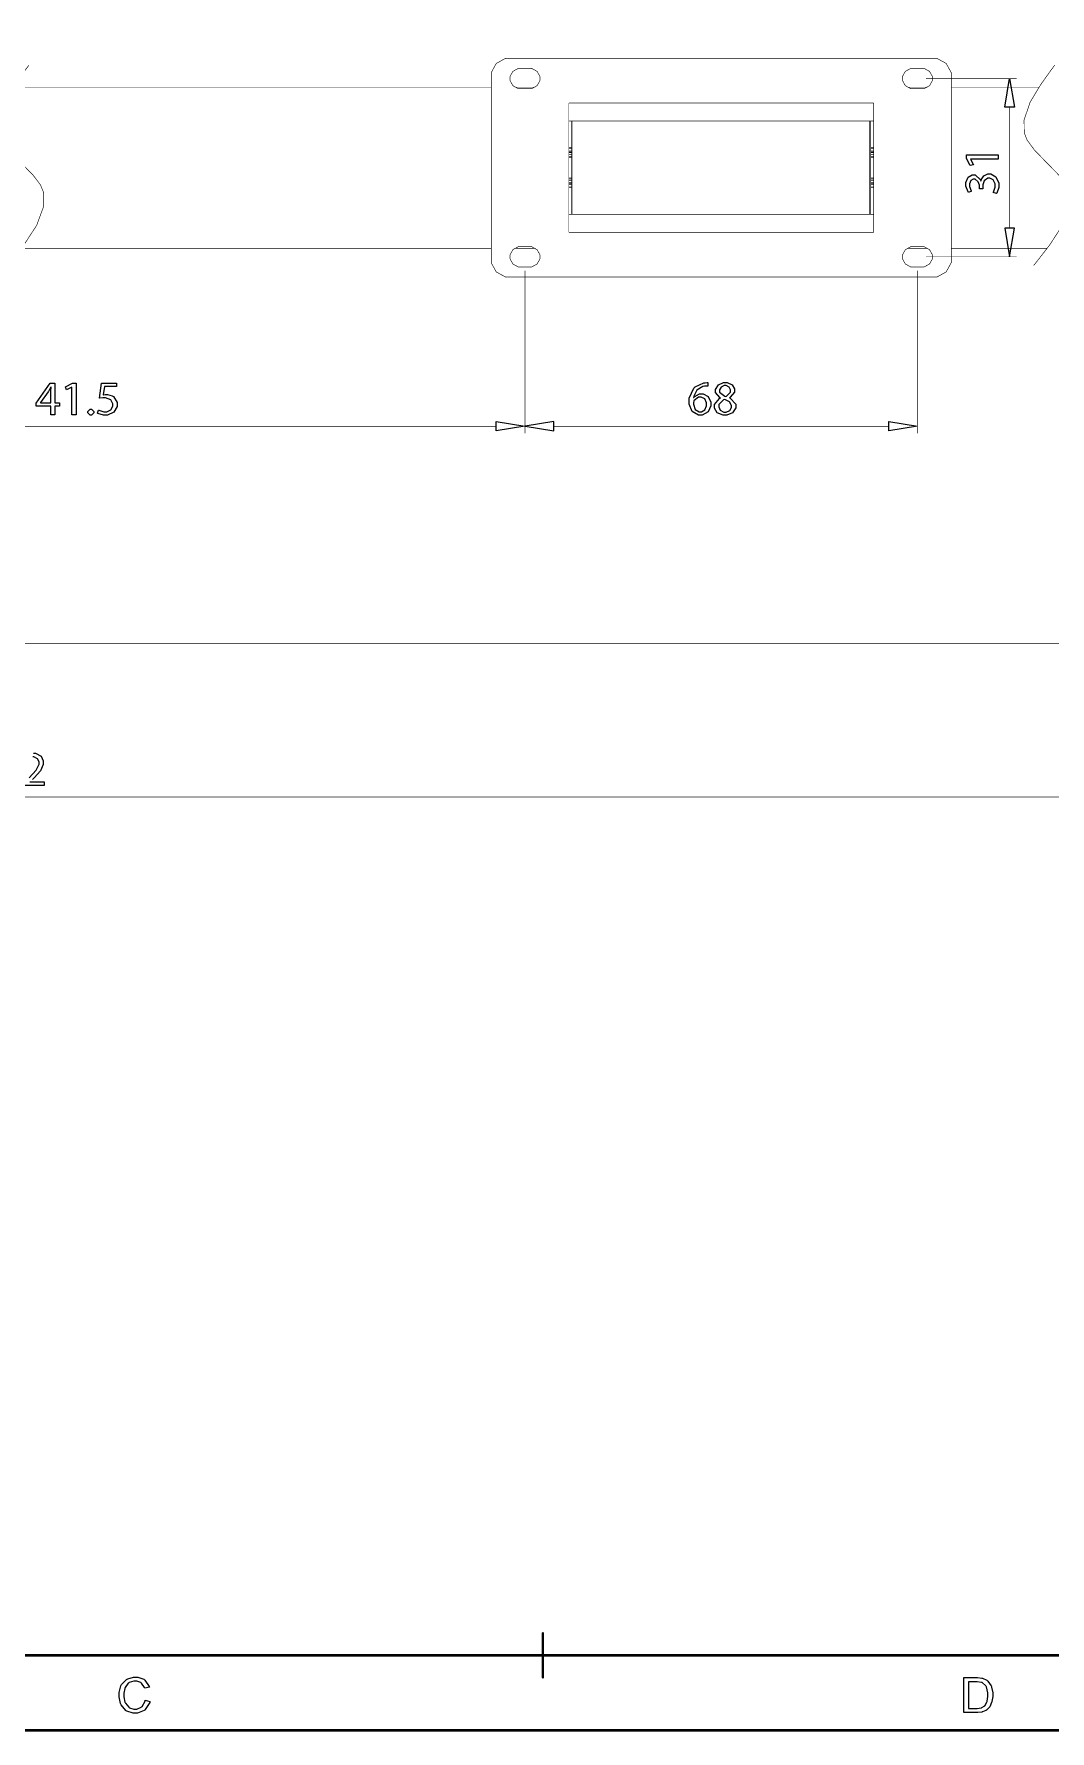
# Model space of a CAD drawing. Extents: x 0.54 to 10.46, y 0.74 to 7.76.
# Drawn here: x 5.391 to 7.657, y 0.739 to 4.523 of the extents above; entities that cross this region are included whole.
import ezdxf

# ---------------------------------------------------------------- set-up
doc = ezdxf.new("R2010")
doc.units = 0
doc.layers.get('0').update_dxf_attribs({"linetype": 'CONTINUOUS'})

msp = doc.modelspace()

# ---------------------------------------------------------------- linework, layer by layer
at = {"color": 0}
for points in [[(10.4631, 0.73899), (0.53689, 0.73899), (0.53646, 0.73899), (0.53516, 0.74029), (0.53516, 0.74072), (0.53516, 7.75928), (0.53516, 7.75971), (0.53646, 7.76101), (0.53689, 7.76101), (10.4631, 7.76101), (10.4635, 7.76101), (10.4648, 7.75971), (10.4648, 7.75928), (10.4648, 0.74072), (10.4648, 0.74029), (10.4635, 0.73899), (10.4631, 0.73899)], [(0.53863, 0.74246), (10.4614, 0.74246), (10.4614, 7.75754), (0.53863, 7.75754), (0.53863, 0.74246)], [(10.296, 0.90609), (0.87115, 0.90609), (0.87071, 0.90609), (0.86941, 0.90739), (0.86941, 0.90782), (0.86941, 7.59218), (0.86941, 7.59261), (0.87071, 7.59392), (0.87115, 7.59392), (10.296, 7.59392), (10.2964, 7.59392), (10.2977, 7.59261), (10.2977, 7.59218), (10.2977, 0.90782), (10.2977, 0.90739), (10.2964, 0.90609), (10.296, 0.90609)], [(0.87289, 0.90956), (10.2943, 0.90956), (10.2943, 7.59044), (0.87289, 7.59044), (0.87289, 0.90956)], [(6.52604, 0.85704), (6.52582, 0.85704), (6.52533, 0.85759), (6.52533, 0.85775), (6.52533, 0.95801), (6.52533, 0.95817), (6.52582, 0.95866), (6.52604, 0.95866), (6.52621, 0.95866), (6.52675, 0.95817), (6.52675, 0.95801), (6.52675, 0.85775), (6.52675, 0.85759), (6.52621, 0.85704), (6.52604, 0.85704)], [(5.63921, 0.80756), (5.64953, 0.80496), (5.64899, 0.80284), (5.63926, 0.78673), (5.63786, 0.78559), (5.63644, 0.78451), (5.62207, 0.77892), (5.61729, 0.77892), (5.61214, 0.77892), (5.59814, 0.78326), (5.59685, 0.78407), (5.59549, 0.78494), (5.5855, 0.79731), (5.58485, 0.79888), (5.58415, 0.80051), (5.58074, 0.815), (5.58074, 0.81977), (5.58074, 0.82509), (5.58453, 0.83952), (5.58535, 0.84098), (5.5861, 0.8425), (5.59711, 0.85395), (5.59858, 0.85471), (5.59999, 0.85552), (5.61307, 0.85943), (5.61746, 0.85943), (5.62235, 0.85943), (5.63574, 0.85449), (5.6371, 0.85346), (5.6384, 0.85249), (5.64768, 0.83854), (5.64822, 0.83675), (5.63807, 0.83436), (5.63758, 0.83578), (5.63103, 0.84608), (5.63021, 0.84673), (5.62935, 0.84739), (5.62022, 0.85059), (5.61724, 0.85059), (5.6135, 0.85059), (5.60325, 0.84706), (5.60226, 0.8463), (5.60124, 0.84559), (5.59418, 0.83599), (5.59381, 0.83474), (5.59337, 0.83355), (5.59136, 0.8233), (5.59136, 0.81982), (5.59136, 0.81548), (5.59375, 0.80371), (5.59424, 0.80246), (5.59467, 0.80127), (5.60221, 0.79205), (5.60325, 0.7914), (5.60422, 0.7908), (5.61333, 0.78776), (5.61643, 0.78776), (5.62007, 0.78776), (5.63004, 0.79194), (5.63108, 0.79275), (5.63206, 0.79362), (5.63883, 0.80593), (5.63921, 0.80756)], [(7.465, 0.78027), (7.465, 0.85807), (7.49181, 0.85807), (7.49528, 0.85807), (7.50489, 0.85721), (7.50569, 0.85699), (7.50678, 0.85677), (7.51628, 0.85211), (7.51708, 0.8514), (7.51812, 0.85053), (7.52576, 0.83946), (7.52632, 0.83811), (7.52681, 0.83675), (7.52935, 0.82389), (7.52935, 0.81961), (7.52935, 0.8157), (7.52761, 0.80501), (7.52729, 0.80387), (7.52692, 0.80273), (7.52251, 0.79329), (7.52197, 0.79253), (7.52143, 0.79183), (7.51551, 0.78592), (7.51492, 0.78548), (7.51426, 0.7851), (7.50646, 0.78179), (7.50558, 0.78158), (7.50467, 0.78136), (7.49599, 0.78027), (7.49311, 0.78027), (7.465, 0.78027)], [(7.47532, 0.78944), (7.49192, 0.78944), (7.4949, 0.78944), (7.50325, 0.79069), (7.50401, 0.79091), (7.50472, 0.79118), (7.51053, 0.79449), (7.51096, 0.79492), (7.51156, 0.79557), (7.51633, 0.80371), (7.51671, 0.80474), (7.51704, 0.80577), (7.51878, 0.8163), (7.51878, 0.81977), (7.51878, 0.82449), (7.5154, 0.83746), (7.51476, 0.83854), (7.51406, 0.83963), (7.50592, 0.84695), (7.50499, 0.84733), (7.50429, 0.8476), (7.49479, 0.8489), (7.49164, 0.8489), (7.47532, 0.8489), (7.47532, 0.78944)]]:
    msp.add_lwpolyline(points, close=True, dxfattribs=at)
at = {"color": 0, "const_width": 0.00139}
for points in [[(6.44922, 4.46832), (6.44239, 4.46832), (6.42199, 4.45703), (6.41075, 4.43664), (6.41075, 4.42979)], [(7.39828, 4.46832), (6.44922, 4.46832)], [(7.43674, 4.42985), (7.43674, 4.43668), (7.42546, 4.45708), (7.40506, 4.46832), (7.39828, 4.46832)], [(6.41075, 4.01942), (6.41075, 4.42985)], [(6.47488, 4.44586), (6.47086, 4.44586), (6.45899, 4.43929), (6.45242, 4.4274), (6.45242, 4.42339), (6.45242, 4.41943), (6.45899, 4.40756), (6.47086, 4.40099), (6.47488, 4.40099)], [(6.49729, 4.44586), (6.47488, 4.44586)], [(6.49729, 4.40099), (6.50125, 4.40099), (6.51313, 4.40756), (6.51975, 4.41943), (6.51975, 4.42339), (6.51975, 4.4274), (6.51313, 4.43929), (6.50125, 4.44586), (6.49729, 4.44586)], [(7.35021, 4.44586), (7.34619, 4.44586), (7.33431, 4.43929), (7.32775, 4.4274), (7.32775, 4.42339), (7.32775, 4.41943), (7.33431, 4.40756), (7.34619, 4.40099), (7.35021, 4.40099)], [(7.37261, 4.44586), (7.35021, 4.44586)], [(7.37261, 4.40099), (7.37657, 4.40099), (7.38846, 4.40756), (7.39507, 4.41943), (7.39507, 4.42339), (7.39507, 4.4274), (7.38846, 4.43929), (7.37657, 4.44586), (7.37261, 4.44586)], [(7.43674, 4.01942), (7.43674, 4.42985)], [(6.41075, 4.40419), (5.34457, 4.40419)], [(6.5089, 4.40419), (6.46332, 4.40419)], [(6.47488, 4.40099), (6.49729, 4.40099)], [(7.38417, 4.40419), (7.33865, 4.40419)], [(7.35021, 4.40099), (7.37261, 4.40099)], [(7.63249, 4.40419), (7.43674, 4.40419)], [(6.58388, 4.08062), (6.58388, 4.3686)], [(6.58388, 4.3686), (7.26361, 4.3686)], [(7.26361, 4.08062), (7.26361, 4.3686)], [(7.26361, 4.32844), (6.58388, 4.32844)], [(6.59028, 4.12076), (6.59028, 4.32844)], [(7.25722, 4.32844), (7.25722, 4.12076)], [(6.58388, 4.26953), (6.59028, 4.26953)], [(7.25722, 4.26953), (7.26361, 4.26953)], [(6.59028, 4.17974), (6.58388, 4.17974)], [(7.26361, 4.17974), (7.25722, 4.17974)], [(6.58388, 4.12076), (7.26361, 4.12076)], [(6.47488, 4.04829), (6.47086, 4.04829), (6.45899, 4.04172), (6.45242, 4.02983), (6.45242, 4.02582), (6.45242, 4.02186), (6.45899, 4.00999), (6.47086, 4.00342), (6.47488, 4.00342)], [(6.49729, 4.04829), (6.47488, 4.04829)], [(6.49729, 4.00336), (6.50125, 4.00336), (6.51313, 4.00999), (6.51975, 4.02186), (6.51975, 4.02582), (6.51975, 4.02983), (6.51313, 4.04172), (6.50125, 4.04829), (6.49729, 4.04829)], [(6.58388, 4.08062), (7.26361, 4.08062)], [(7.35021, 4.04829), (7.34619, 4.04829), (7.33431, 4.04172), (7.32775, 4.02983), (7.32775, 4.02582), (7.32775, 4.02186), (7.33431, 4.00999), (7.34619, 4.00342), (7.35021, 4.00342)], [(7.37261, 4.04829), (7.35021, 4.04829)], [(7.37261, 4.00336), (7.37657, 4.00336), (7.38846, 4.00999), (7.39507, 4.02186), (7.39507, 4.02582), (7.39507, 4.02983), (7.38846, 4.04172), (7.37657, 4.04829), (7.37261, 4.04829)], [(5.36307, 4.04508), (6.41075, 4.04508)], [(6.41075, 4.01942), (6.41075, 4.01264), (6.42199, 3.99224), (6.44239, 3.98096), (6.44922, 3.98096)], [(6.46332, 4.04508), (6.50885, 4.04508)], [(7.33865, 4.04508), (7.38417, 4.04508)], [(7.39828, 3.98096), (7.40506, 3.98096), (7.42546, 3.99224), (7.43674, 4.01264), (7.43674, 4.01942)], [(7.43674, 4.04508), (7.65099, 4.04508)], [(7.39828, 3.98096), (6.44922, 3.98096)], [(6.47488, 4.00336), (6.49729, 4.00336)], [(7.35021, 4.00336), (7.37261, 4.00336)]]:
    msp.add_lwpolyline(points, dxfattribs=at)
at = {"color": 6, "const_width": 0.00139}
for points in [[(5.37956, 4.45296), (5.37185, 4.44271), (5.34939, 4.41135), (5.32482, 4.37056), (5.31142, 4.33132), (5.31158, 4.30279), (5.31478, 4.29449), (5.31787, 4.28646), (5.33371, 4.26476), (5.36128, 4.23628), (5.389, 4.2079), (5.40528, 4.18642), (5.40864, 4.17839), (5.41233, 4.1696), (5.4126, 4.13857), (5.39686, 4.09603), (5.36806, 4.05176), (5.34164, 4.01774), (5.33268, 4.00651)], [(7.66749, 4.45296), (7.65978, 4.44271), (7.63732, 4.41135), (7.61274, 4.37056), (7.59933, 4.33132), (7.59956, 4.30279), (7.60275, 4.29449), (7.60585, 4.28646), (7.62169, 4.26476), (7.64919, 4.23628), (7.67697, 4.2079), (7.69319, 4.18642), (7.69656, 4.17839), (7.70025, 4.1696), (7.70053, 4.13857), (7.68479, 4.09603), (7.65597, 4.05176), (7.62956, 4.01774), (7.62061, 4.00651)]]:
    msp.add_lwpolyline(points, dxfattribs=at)
at = {"color": 9, "const_width": 0.00139}
for points in [[(7.37261, 4.42339), (7.37261, 4.42339)], [(7.567, 4.42339), (7.567, 4.42339)], [(7.37261, 4.02582), (7.37261, 4.02582)], [(6.48606, 4.00336), (6.48606, 4.00336)], [(6.48606, 4.00336), (6.48606, 4.00336)], [(7.36143, 4.00336), (7.36143, 4.00336)], [(6.48606, 3.64822), (6.48606, 3.64822)], [(7.36143, 3.64822), (7.36143, 3.64822)]]:
    msp.add_lwpolyline(points, close=True, dxfattribs=at)
for points in [[(7.38064, 4.42339), (7.58301, 4.42339)], [(7.567, 4.08996), (7.567, 4.35926)], [(7.38064, 4.02582), (7.58301, 4.02582)], [(6.48606, 3.99539), (6.48606, 3.63222)], [(6.48606, 3.99539), (6.48606, 3.63222)], [(7.36143, 3.99539), (7.36143, 3.63222)], [(4.58469, 3.64822), (6.42199, 3.64822)], [(6.55018, 3.64822), (7.29725, 3.64822)], [(8.54682, 3.16411), (1.98167, 3.16411)], [(1.98167, 2.82146), (8.71485, 2.82146)]]:
    msp.add_lwpolyline(points, dxfattribs=at)
at = {"color": 9}
for points in [[(7.55632, 4.35926), (7.567, 4.42339), (7.57769, 4.35926), (7.55632, 4.35926)], [(7.4796, 4.24376), (7.4796, 4.24354), (7.48628, 4.23128), (7.47894, 4.22939), (7.47071, 4.24485), (7.47071, 4.25299), (7.54135, 4.25299), (7.54135, 4.24376), (7.4796, 4.24376)], [(7.53039, 4.16954), (7.53082, 4.17025), (7.53483, 4.18147), (7.53483, 4.18517), (7.53483, 4.18837), (7.53017, 4.19786), (7.52263, 4.20122), (7.52115, 4.20117), (7.51867, 4.20117), (7.51031, 4.19547), (7.507, 4.18604), (7.507, 4.18289), (7.507, 4.17757), (7.49983, 4.17757), (7.49983, 4.18289), (7.49983, 4.18554), (7.49696, 4.19342), (7.49013, 4.19868), (7.48785, 4.19868), (7.48594, 4.19868), (7.48042, 4.19581), (7.47721, 4.18864), (7.47721, 4.18625), (7.47721, 4.18272), (7.48133, 4.1729), (7.48188, 4.17215), (7.47493, 4.16965), (7.47424, 4.17057), (7.46951, 4.18375), (7.46951, 4.1881), (7.46951, 4.19194), (7.47467, 4.20344), (7.4834, 4.20833), (7.48633, 4.20833), (7.49046, 4.20833), (7.50217, 4.19749), (7.50299, 4.19526), (7.50319, 4.19526), (7.50364, 4.19749), (7.50922, 4.20643), (7.51833, 4.21104), (7.52138, 4.21104), (7.52507, 4.21104), (7.53618, 4.20454), (7.54258, 4.19011), (7.54258, 4.18528), (7.54258, 4.18072), (7.53831, 4.16781), (7.53776, 4.16694), (7.53039, 4.16954)], [(7.55632, 4.08996), (7.567, 4.02582), (7.57769, 4.08996), (7.55632, 4.08996)], [(5.42865, 3.67389), (5.42865, 3.69308), (5.39583, 3.69308), (5.39583, 3.69943), (5.42736, 3.74451), (5.43767, 3.74451), (5.43767, 3.70063), (5.4476, 3.70063), (5.4476, 3.69308), (5.43767, 3.69308), (5.43767, 3.67389), (5.42865, 3.67389)], [(5.42865, 3.70063), (5.42865, 3.72418), (5.42865, 3.727), (5.42893, 3.73438), (5.42899, 3.73529), (5.42865, 3.73529), (5.42811, 3.73426), (5.42329, 3.72569), (5.42279, 3.72488), (5.40549, 3.70085), (5.40549, 3.70063), (5.42865, 3.70063)], [(5.47558, 3.73562), (5.47537, 3.73562), (5.46311, 3.729), (5.46126, 3.73628), (5.47667, 3.74451), (5.48486, 3.74451), (5.48486, 3.67389), (5.47558, 3.67389), (5.47558, 3.73562)], [(5.57531, 3.73649), (5.54833, 3.73649), (5.54557, 3.71832), (5.54596, 3.71837), (5.55003, 3.71881), (5.55138, 3.71881), (5.55518, 3.71881), (5.56549, 3.71565), (5.56657, 3.71496), (5.56793, 3.71419), (5.57671, 3.70117), (5.57671, 3.69683), (5.57671, 3.69254), (5.56928, 3.67958), (5.55512, 3.67269), (5.5504, 3.67269), (5.54596, 3.67269), (5.53358, 3.67649), (5.53276, 3.67703), (5.53515, 3.68431), (5.53586, 3.68386), (5.54665, 3.68039), (5.55029, 3.68039), (5.55322, 3.68039), (5.56201, 3.68451), (5.567, 3.69293), (5.567, 3.69569), (5.56694, 3.69803), (5.56207, 3.70697), (5.55051, 3.71137), (5.54671, 3.71137), (5.54422, 3.71137), (5.53754, 3.71072), (5.53689, 3.71061), (5.54144, 3.74451), (5.57531, 3.74451), (5.57531, 3.73649)], [(6.89382, 3.73779), (6.89333, 3.73785), (6.88732, 3.73747), (6.88667, 3.73736), (6.88292, 3.73676), (6.86936, 3.72825), (6.86247, 3.71517), (6.86208, 3.71224), (6.86247, 3.71224), (6.86328, 3.71338), (6.87543, 3.72043), (6.8795, 3.72043), (6.88331, 3.72043), (6.89481, 3.71419), (6.90082, 3.70176), (6.90082, 3.6976), (6.90082, 3.69331), (6.89453, 3.68028), (6.88162, 3.67269), (6.87733, 3.67269), (6.87278, 3.67269), (6.85915, 3.68088), (6.85232, 3.69732), (6.85232, 3.70281), (6.85232, 3.71078), (6.86253, 3.73292), (6.86426, 3.73465), (6.86572, 3.73611), (6.88465, 3.74479), (6.88688, 3.74507), (6.88758, 3.74517), (6.89225, 3.74561), (6.89382, 3.74561), (6.89382, 3.73779)], [(6.89111, 3.69706), (6.89111, 3.70003), (6.8871, 3.70893), (6.87918, 3.71322), (6.87657, 3.71322), (6.87315, 3.71322), (6.8635, 3.70583), (6.8629, 3.70454), (6.86274, 3.70426), (6.86182, 3.70133), (6.86182, 3.70031), (6.86182, 3.69743), (6.86589, 3.68582), (6.87446, 3.68007), (6.87733, 3.68007), (6.87983, 3.68007), (6.88732, 3.68479), (6.89111, 3.69401), (6.89111, 3.69706)], [(6.90842, 3.69185), (6.90842, 3.69656), (6.92025, 3.70979), (6.92242, 3.71072), (6.92231, 3.71104), (6.92036, 3.71197), (6.91114, 3.72319), (6.91114, 3.72694), (6.91114, 3.73036), (6.91737, 3.74056), (6.9291, 3.74576), (6.933, 3.74576), (6.93679, 3.74576), (6.94835, 3.7404), (6.9535, 3.73139), (6.9535, 3.72835), (6.9535, 3.72424), (6.94407, 3.71283), (6.94189, 3.71181), (6.94189, 3.71149), (6.94407, 3.71061), (6.95617, 3.6976), (6.95617, 3.69319), (6.95617, 3.68951), (6.94917, 3.67839), (6.93636, 3.67269), (6.93213, 3.67269), (6.92774, 3.67269), (6.91471, 3.67839), (6.90842, 3.68847), (6.90842, 3.69185)], [(6.92014, 3.7276), (6.92014, 3.72433), (6.93158, 3.71506), (6.93365, 3.71451), (6.93517, 3.71506), (6.94439, 3.72433), (6.94439, 3.72738), (6.94439, 3.72939), (6.94163, 3.73525), (6.93474, 3.73888), (6.93246, 3.73888), (6.93012, 3.73888), (6.92329, 3.73551), (6.92014, 3.7296), (6.92014, 3.7276)], [(5.51139, 3.67953), (5.51139, 3.68126), (5.51628, 3.68636), (5.5179, 3.68636), (5.51947, 3.68636), (5.52431, 3.68126), (5.52431, 3.67953), (5.52431, 3.67785), (5.51942, 3.67269), (5.51779, 3.67269), (5.51617, 3.67269), (5.51139, 3.67785), (5.51139, 3.67953)], [(6.94646, 3.69222), (6.94646, 3.69472), (6.94228, 3.70221), (6.93332, 3.70703), (6.93093, 3.70768), (6.92888, 3.70708), (6.91818, 3.69667), (6.91818, 3.69314), (6.91808, 3.69135), (6.92176, 3.68371), (6.92969, 3.67964), (6.93235, 3.67964), (6.9349, 3.67964), (6.9426, 3.68321), (6.94646, 3.69), (6.94646, 3.69222)], [(6.42199, 3.65896), (6.48606, 3.64822), (6.42199, 3.63758), (6.42199, 3.65896)], [(6.55018, 3.65896), (6.48611, 3.64822), (6.55018, 3.63758), (6.55018, 3.65896)], [(7.29725, 3.65896), (7.36139, 3.64822), (7.29725, 3.63758), (7.29725, 3.65896)]]:
    msp.add_lwpolyline(points, close=True, dxfattribs=at)
at = {"color": 250, "const_width": 0.00139}
for points in [[(6.59283, 4.32844), (6.59283, 4.12076)], [(7.25467, 4.12076), (7.25467, 4.32844)], [(6.59028, 4.26753), (6.58388, 4.26753)], [(6.58388, 4.26167), (6.59028, 4.26167)], [(6.59028, 4.25976), (6.58388, 4.25976)], [(6.58388, 4.25782), (6.59028, 4.25782)], [(6.59028, 4.25342), (6.58388, 4.25342)], [(6.58388, 4.25006), (6.59028, 4.25006)], [(6.59028, 4.24778), (6.58388, 4.24778)], [(7.26361, 4.26753), (7.25722, 4.26753)], [(7.25722, 4.26167), (7.26361, 4.26167)], [(7.26361, 4.25976), (7.25722, 4.25976)], [(7.25722, 4.25782), (7.26361, 4.25782)], [(7.26361, 4.25342), (7.25722, 4.25342)], [(7.25722, 4.25006), (7.26361, 4.25006)], [(7.26361, 4.24778), (7.25722, 4.24778)], [(6.58388, 4.2015), (6.59028, 4.2015)], [(7.25722, 4.2015), (7.26361, 4.2015)], [(6.59028, 4.19917), (6.58388, 4.19917)], [(6.58388, 4.19586), (6.59028, 4.19586)], [(6.59028, 4.19146), (6.58388, 4.19146)], [(6.58388, 4.18951), (6.59028, 4.18951)], [(6.59028, 4.18761), (6.58388, 4.18761)], [(6.58388, 4.18175), (6.59028, 4.18175)], [(7.26361, 4.19917), (7.25722, 4.19917)], [(7.25722, 4.19586), (7.26361, 4.19586)], [(7.26361, 4.19146), (7.25722, 4.19146)], [(7.25722, 4.18951), (7.26361, 4.18951)], [(7.26361, 4.18761), (7.25722, 4.18761)], [(7.25722, 4.18175), (7.26361, 4.18175)]]:
    msp.add_lwpolyline(points, dxfattribs=at)
at = {"color": 9}
for points in [[(5.39008, 2.91894), (5.39421, 2.91894), (5.40657, 2.91249), (5.41174, 2.90192), (5.41174, 2.89839), (5.41174, 2.89378), (5.40511, 2.87993), (5.39106, 2.86404), (5.38737, 2.86046)], [(5.38032, 2.86453), (5.39572, 2.88118), (5.40213, 2.89453), (5.40218, 2.89719), (5.40218, 2.89962), (5.39908, 2.90679), (5.39085, 2.91103), (5.38813, 2.91103)], [(5.38172, 2.85499), (5.41347, 2.85499), (5.41347, 2.84706), (5.36833, 2.84706)]]:
    msp.add_lwpolyline(points, dxfattribs=at)

doc.saveas('drawing.dxf')
